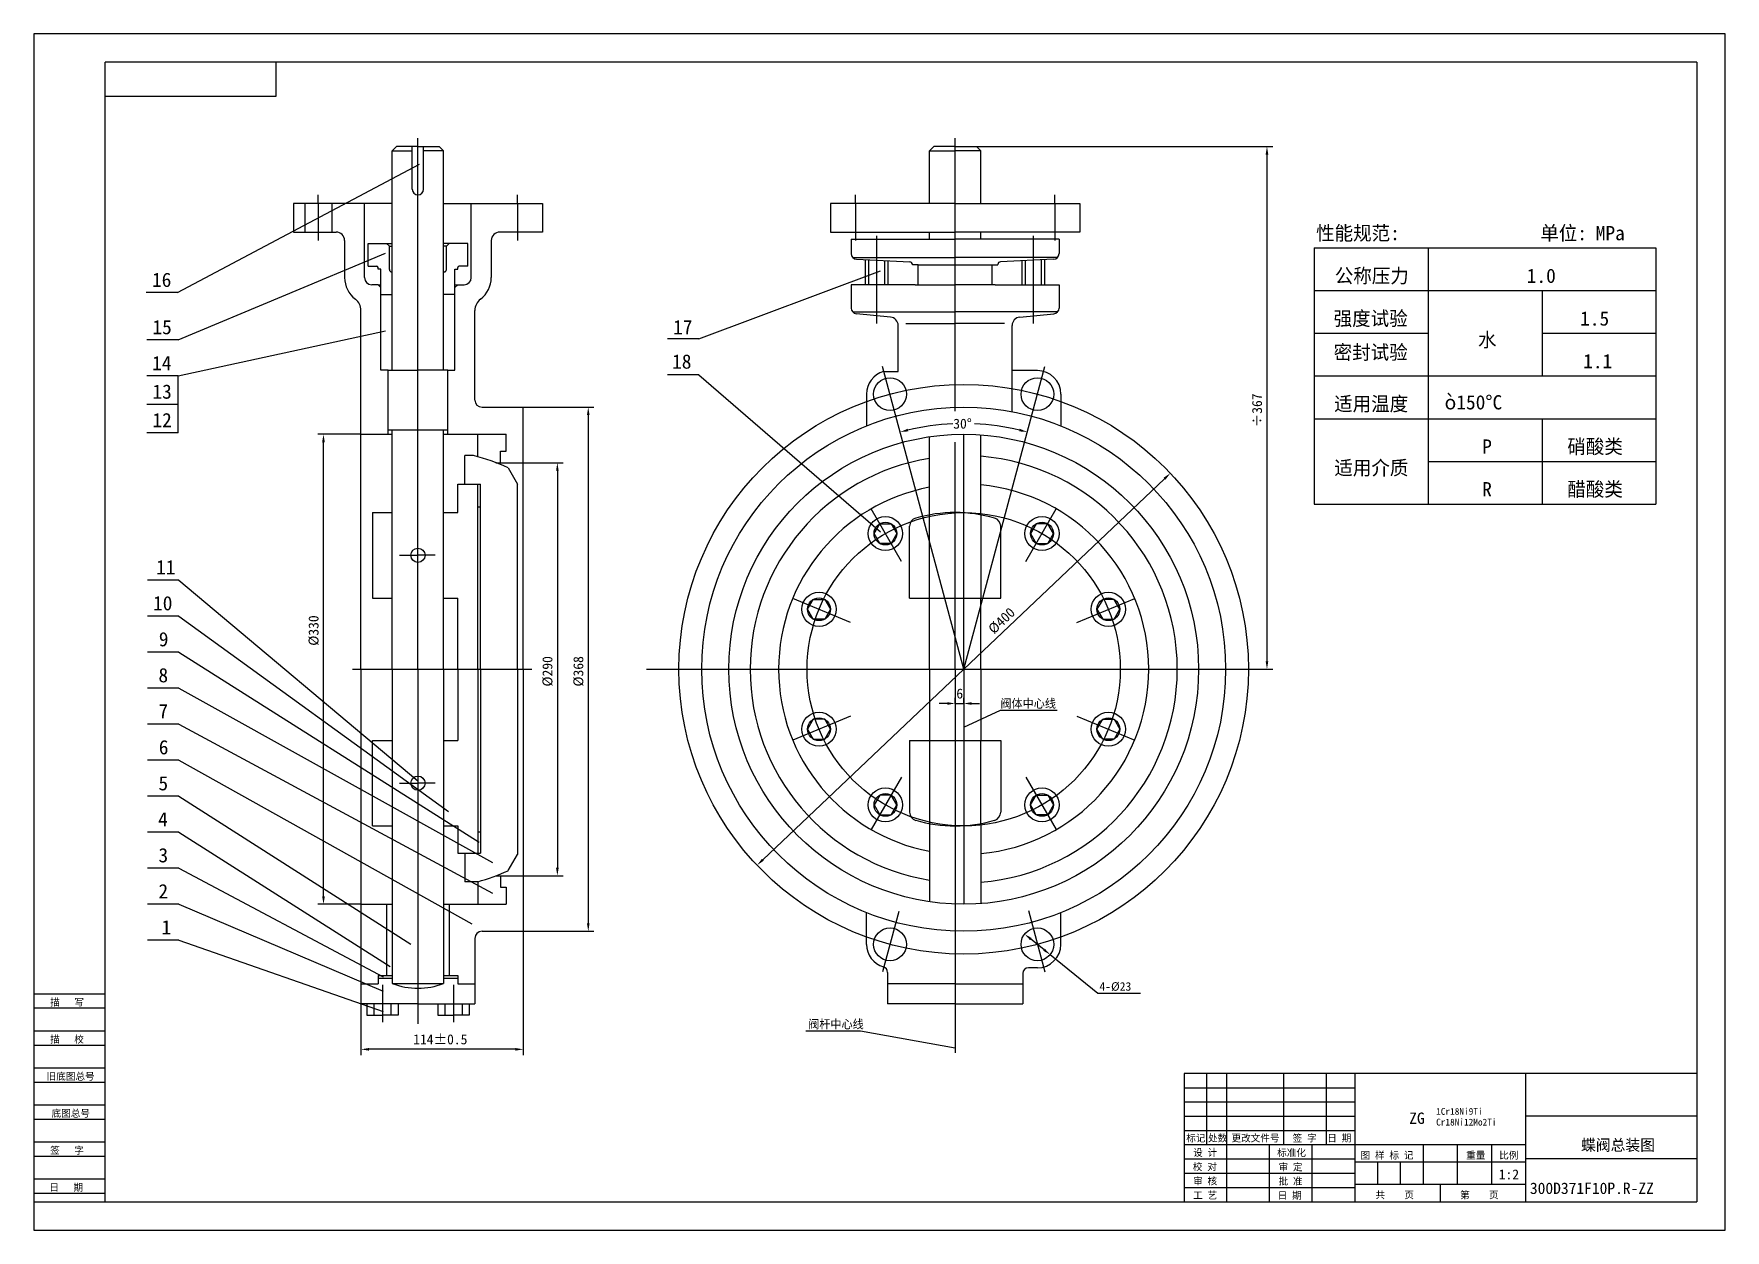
# Model space of a CAD drawing. Header units: metres. Extents: x 0 to 594, y 0 to 420.
import ezdxf

# ---------------------------------------------------------------- set-up
doc = ezdxf.new("R2010")
doc.units = ezdxf.units.M
for name, color, linetype in [('B', 3, 'Continuous'), ('C', 6, 'Continuous'), ('D', 1, 'Continuous'), ('FL', 5, 'Continuous'), ('T', 7, 'Continuous'), ('TL', 4, 'Continuous')]:
    doc.layers.add(name, color=color, linetype=linetype)

# ---------------------------------------------------------------- blocks, each defined once
blk = doc.blocks.new('TUKUN2')
at = {"layer": 'FL'}
for p, q in [((0, 420), (0, 0)), ((594, 420), (0, 420)), ((594, 0), (594, 420)), ((0, 78), (25, 78)), ((0, 70), (25, 70)), ((0, 65), (25, 65)), ((0, 57), (25, 57)), ((412, 30), (412, 55)), ((419, 10), (419, 55)), ((439, 30), (439, 55)), ((454, 30), (454, 55)), ((0, 52), (25, 52)), ((404, 50), (464, 50)), ((0, 44), (25, 44)), ((404, 45), (464, 45)), ((0, 39), (25, 39)), ((404, 40), (464, 40)), ((0, 31), (25, 31)), ((404, 35), (464, 35)), ((449, 10), (449, 30)), ((0, 26), (25, 26)), ((404, 25), (464, 25)), ((0, 18), (25, 18)), ((404, 20), (464, 20)), ((0, 13), (25, 13)), ((404, 15), (464, 15)), ((0, 0), (594, 0))]:
    blk.add_line(p, q, dxfattribs=at)
at = {"layer": 'TL'}
for p, q in [((25, 10), (25, 410)), ((584, 410), (25, 410)), ((85, 410), (85, 398)), ((584, 410), (584, 10)), ((85, 398), (25, 398)), ((0, 83), (25, 83)), ((404, 55), (404, 10)), ((584, 55), (404, 55)), ((464, 10), (464, 55)), ((524, 10), (524, 55)), ((584, 40), (524, 40)), ((524, 30), (404, 30)), ((434, 10), (434, 30)), ((488, 16), (488, 30)), ((500, 16), (500, 30)), ((512, 16), (512, 30)), ((464, 24), (524, 24)), ((472, 16), (472, 24)), ((480, 16), (480, 24)), ((584, 25), (524, 25)), ((524, 16), (464, 16)), ((494, 10), (494, 16)), ((0, 10), (584, 10))]:
    blk.add_line(p, q, dxfattribs=at)
at = {"layer": 'T'}
for s, p in [('描   写', (5.74, 78.76)), ('描   校', (5.74, 65.76)), ('旧底图总号', (4.49, 52.76)), ('底图总号', (6.22, 39.76)), ('标记', (404.75, 31.07)), ('处数', (412.38, 31.07)), ('更改文件号', (420.61, 31.07)), ('签 字', (442.1, 31.07)), ('日 期', (454.23, 31.07)), ('签   字', (5.74, 26.76)), ('校 对', (407.05, 20.99)), ('设 计', (407.14, 25.99)), ('标准化', (436.65, 25.93)), ('审 定', (437.13, 20.93)), ('图 样 标 记', (465.95, 25.04)), ('重量', (503.03, 25.04)), ('比例', (514.64, 25.04)), ('审 核', (407.14, 15.99)), ('批 准', (437.13, 15.93)), ('日   期', (5.45, 13.76)), ('工 艺', (407.14, 10.99)), ('日 期', (436.84, 10.93)), ('共    页', (471.18, 11.13)), ('第    页', (500.9, 11.13))]:
    blk.add_text(s, height=2.5, dxfattribs=at).set_placement(p)

msp = doc.modelspace()

# ---------------------------------------------------------------- linework, layer by layer
at = {"layer": 'B'}
for p, q in [((314.57, 221.93), (314.57, 251.11)), ((332.57, 251.11), (332.57, 221.93)), ((314.57, 171.93), (314.57, 142.75)), ((332.57, 142.75), (332.57, 171.93))]:
    msp.add_line(p, q, dxfattribs=at)
at = {"layer": 'C'}
for p, q in [((134.9, 380.43), (134.9, 383.43)), ((134.9, 196.93), (134.9, 380.43)), ((323.57, 380.43), (323.57, 383.43)), ((323.57, 287.49), (323.57, 380.43)), ((99.9, 360.43), (99.9, 363.43)), ((169.9, 360.43), (169.9, 363.43)), ((288.57, 360.43), (288.57, 363.43)), ((358.57, 360.43), (358.57, 363.43)), ((99.9, 360.43), (99.9, 350.43)), ((169.9, 360.43), (169.9, 350.43)), ((288.57, 360.43), (288.57, 350.43)), ((358.57, 360.43), (358.57, 350.43)), ((99.9, 350.43), (99.9, 347.43)), ((169.9, 350.43), (169.9, 347.43)), ((288.57, 350.43), (288.57, 347.43)), ((296.07, 318.28), (296.07, 349.03)), ((351.07, 318.28), (351.07, 349.03)), ((358.57, 350.43), (358.57, 347.43)), ((326.57, 196.93), (298.11, 303.17)), ((326.57, 196.93), (355.04, 303.17)), ((326.57, 196.93), (326.57, 279.43)), ((323.57, 196.93), (323.57, 276.63)), ((304.73, 234.77), (294.07, 253.22)), ((348.42, 234.77), (359.07, 253.22)), ((128.42, 236.93), (134.9, 236.93)), ((140.92, 236.93), (134.9, 236.93)), ((286.85, 213.38), (266.52, 221.81)), ((366.29, 213.38), (386.62, 221.81)), ((111.9, 196.93), (174.9, 196.93)), ((134.9, 196.93), (134.9, 72.48)), ((215.22, 196.93), (414.3, 196.93)), ((323.57, 196.93), (323.57, 62.23)), ((326.57, 196.93), (326.57, 114.43)), ((286.85, 180.48), (266.52, 172.06)), ((366.29, 180.48), (386.62, 172.06)), ((128.42, 156.93), (134.9, 156.93)), ((140.92, 156.93), (134.9, 156.93)), ((304.73, 159.09), (294.07, 140.64)), ((348.42, 159.09), (359.07, 140.64)), ((303.77, 111.84), (298.11, 90.7)), ((349.28, 112.19), (355.04, 90.7)), ((122.4, 86.09), (122.4, 72.97)), ((147.4, 86.09), (147.4, 72.97))]:
    msp.add_line(p, q, dxfattribs=at)
for radius in [100, 55]:
    msp.add_circle((326.57, 196.93), radius, dxfattribs=at)
at = {"layer": 'D'}
for p, q in [((331.07, 380.43), (435.08, 380.43)), ((50.45, 329.15), (135.42, 374.25)), ((433.08, 377.63), (433.08, 199.73)), ((449.68, 344.89), (569.68, 344.89)), ((449.68, 344.89), (449.68, 299.89)), ((489.68, 344.89), (489.68, 299.89)), ((569.68, 344.89), (569.68, 299.89)), ((50.72, 312.54), (123.53, 342.98)), ((233.58, 312.9), (297.34, 336.8)), ((50.45, 329.15), (39.45, 329.15)), ((449.68, 329.89), (569.68, 329.89)), ((529.68, 329.89), (529.68, 299.89)), ((50.72, 299.9), (123.53, 315.74)), ((449.68, 314.89), (489.68, 314.89)), ((529.68, 314.89), (569.68, 314.89)), ((50.72, 312.54), (39.72, 312.54)), ((233.58, 312.9), (222.58, 312.9)), ((50.72, 299.9), (39.72, 299.9)), ((50.72, 289.9), (50.72, 299.9)), ((233.58, 300.26), (222.58, 300.26)), ((233.58, 300.26), (297.34, 245.21)), ((449.68, 299.89), (569.68, 299.89)), ((449.68, 299.89), (449.68, 254.89)), ((489.68, 299.89), (489.68, 254.89)), ((569.68, 299.89), (569.68, 254.89)), ((50.72, 289.9), (39.72, 289.9)), ((50.72, 279.9), (50.72, 289.9)), ((171.9, 288.93), (196.72, 288.93)), ((194.72, 286.13), (194.72, 107.73)), ((50.72, 279.9), (39.72, 279.9)), ((114.9, 279.43), (99.73, 279.43)), ((449.68, 284.89), (569.68, 284.89)), ((529.68, 284.89), (529.68, 254.89)), ((101.73, 117.23), (101.73, 276.63)), ((171.9, 269.43), (185.87, 269.43)), ((489.68, 269.89), (569.68, 269.89)), ((183.87, 266.63), (183.87, 127.23)), ((397.1, 263.81), (256.04, 130.05)), ((449.68, 254.89), (569.68, 254.89)), ((50.94, 228.25), (39.94, 228.25)), ((50.94, 228.25), (134.86, 157.76)), ((50.94, 215.61), (39.94, 215.61)), ((50.94, 215.61), (145.62, 147.01)), ((50.94, 202.97), (39.94, 202.97)), ((50.94, 202.97), (156.38, 136.26)), ((414.3, 196.93), (435.08, 196.93)), ((50.94, 190.33), (39.94, 190.33)), ((50.94, 190.33), (161.04, 129.09)), ((320.77, 184.9), (317.97, 184.9)), ((323.57, 184.9), (323.57, 186.9)), ((323.57, 184.9), (326.57, 184.9)), ((326.57, 184.9), (326.57, 186.9)), ((329.37, 184.9), (332.17, 184.9)), ((326.57, 176.61), (339.48, 182.6)), ((339.48, 182.6), (359.44, 182.6)), ((50.94, 177.69), (39.94, 177.69)), ((50.94, 177.69), (161.04, 118.34)), ((50.94, 165.05), (39.94, 165.05)), ((50.94, 165.05), (153.87, 107.58)), ((50.94, 152.41), (39.94, 152.41)), ((50.94, 152.41), (132.35, 100.42)), ((50.94, 139.77), (39.94, 139.77)), ((50.94, 139.77), (125.18, 92.53)), ((50.94, 127.13), (39.94, 127.13)), ((50.94, 127.13), (122.67, 88.95)), ((171.9, 124.43), (185.87, 124.43)), ((50.94, 114.49), (39.94, 114.49)), ((50.94, 114.49), (122.67, 83.93)), ((114.9, 114.43), (99.73, 114.43)), ((50.94, 101.85), (39.94, 101.85)), ((50.94, 101.85), (122.67, 76.76)), ((171.9, 104.93), (171.9, 61.49)), ((171.9, 104.93), (196.72, 104.93)), ((354.75, 98.49), (350.15, 102.19)), ((356.93, 96.73), (361.29, 93.22)), ((361.29, 93.22), (373.7, 83.23)), ((373.7, 83.23), (388.7, 83.23)), ((114.9, 79.43), (114.9, 61.49)), ((290.29, 69.89), (271.09, 69.89)), ((323.57, 63.9), (290.29, 69.89)), ((169.1, 63.49), (117.7, 63.49))]:
    msp.add_line(p, q, dxfattribs=at)
for start, end in [(92.5, 103.14), (76.86, 87.5)]:
    msp.add_arc((326.57, 196.93), 86.22, start, end, dxfattribs=at)
for points in [[(432.62, 377.63), (433.55, 377.63), (433.08, 380.43)], [(194.25, 286.13), (195.18, 286.13), (194.72, 288.93)], [(101.26, 276.63), (102.2, 276.63), (101.73, 279.43)], [(307.09, 280.44), (306.86, 281.34), (304.26, 280.21)], [(346.28, 281.34), (346.06, 280.44), (348.89, 280.21)], [(183.4, 266.63), (184.33, 266.63), (183.87, 269.43)], [(397.43, 263.47), (396.78, 264.15), (399.14, 265.74)], [(432.62, 199.73), (433.55, 199.73), (433.08, 196.93)], [(320.77, 185.37), (320.77, 184.43), (323.57, 184.9)], [(329.37, 185.37), (329.37, 184.43), (326.57, 184.9)], [(183.4, 127.23), (184.33, 127.23), (183.87, 124.43)], [(256.36, 129.71), (255.72, 130.39), (254.01, 128.12)], [(101.26, 117.23), (102.2, 117.23), (101.73, 114.43)], [(194.25, 107.73), (195.18, 107.73), (194.72, 104.93)], [(349.86, 101.82), (350.45, 102.55), (347.97, 103.94)], [(354.46, 98.12), (355.04, 98.85), (356.93, 96.73)], [(117.7, 63.95), (117.7, 63.02), (114.9, 63.49)], [(169.1, 63.95), (169.1, 63.02), (171.9, 63.49)]]:
    msp.add_solid(points, dxfattribs=at)
at = {"layer": 'FL'}
for p, q in [((293.27, 331.93), (293.27, 340.64)), ((298.87, 331.93), (298.87, 340.38)), ((348.27, 331.93), (348.27, 340.38)), ((353.87, 331.93), (353.87, 340.64))]:
    msp.add_line(p, q, dxfattribs=at)
at = {"layer": 'TL'}
for p, q in [((127.4, 380.43), (125.9, 378.93)), ((134.9, 380.43), (127.4, 380.43)), ((132.9, 365.43), (132.9, 380.43)), ((134.9, 380.43), (142.4, 380.43)), ((136.9, 365.43), (136.9, 380.43)), ((142.4, 380.43), (143.9, 378.93)), ((316.07, 380.43), (314.57, 378.93)), ((323.57, 380.43), (316.07, 380.43)), ((323.57, 380.43), (331.07, 380.43)), ((331.07, 380.43), (332.57, 378.93)), ((125.9, 301.93), (125.9, 378.93)), ((125.9, 378.93), (132.9, 378.93)), ((143.9, 378.93), (136.9, 378.93)), ((143.9, 301.93), (143.9, 378.93)), ((314.57, 360.43), (314.57, 378.93)), ((314.57, 378.93), (323.57, 378.93)), ((332.57, 378.93), (323.57, 378.93)), ((332.57, 360.43), (332.57, 378.93)), ((125.9, 360.43), (91.15, 360.43)), ((91.15, 360.43), (91.15, 350.43)), ((95.15, 360.43), (95.15, 350.43)), ((104.65, 360.43), (104.65, 350.43)), ((116.15, 334.43), (116.15, 360.43)), ((143.9, 360.43), (178.65, 360.43)), ((153.65, 334.43), (153.65, 360.43)), ((178.65, 360.43), (178.65, 350.43)), ((323.57, 360.43), (279.82, 360.43)), ((279.82, 360.43), (279.82, 350.43)), ((323.57, 360.43), (367.32, 360.43)), ((367.32, 360.43), (367.32, 350.43)), ((91.15, 350.43), (106.15, 350.43)), ((109.15, 347.43), (109.15, 334.43)), ((117.4, 338.43), (117.4, 346.43)), ((117.4, 346.43), (125.9, 346.43)), ((124.9, 345.43), (123.9, 346.43)), ((124.9, 337.23), (124.9, 345.43)), ((124.9, 345.43), (125.9, 345.43)), ((152.4, 346.43), (143.9, 346.43)), ((144.9, 345.43), (143.9, 345.43)), ((144.9, 345.43), (145.9, 346.43)), ((144.9, 337.23), (144.9, 345.43)), ((152.4, 338.43), (152.4, 346.43)), ((160.65, 347.43), (160.65, 334.43)), ((178.65, 350.43), (163.65, 350.43)), ((279.82, 350.43), (323.57, 350.43)), ((287.07, 347.93), (323.57, 347.93)), ((287.07, 347.93), (287.07, 342.84)), ((314.57, 347.93), (314.57, 350.43)), ((367.32, 350.43), (323.57, 350.43)), ((360.07, 347.93), (323.57, 347.93)), ((332.57, 347.93), (332.57, 350.43)), ((360.07, 347.93), (360.07, 342.84)), ((287.62, 341.46), (323.57, 341.46)), ((288.98, 340.84), (307.62, 339.98)), ((292.07, 331.93), (292.07, 340.7)), ((300.07, 331.93), (300.07, 340.33)), ((308.57, 338.93), (308.57, 338.98)), ((310.57, 338.93), (308.57, 338.93)), ((310.57, 338.93), (336.57, 338.93)), ((310.57, 331.93), (310.57, 338.93)), ((359.52, 341.46), (323.57, 341.46)), ((336.57, 331.93), (336.57, 338.93)), ((336.57, 338.93), (338.57, 338.93)), ((338.57, 338.93), (338.57, 338.98)), ((358.16, 340.84), (339.52, 339.98)), ((347.07, 331.93), (347.07, 340.33)), ((355.07, 331.93), (355.07, 340.7)), ((117.4, 338.43), (120.4, 338.43)), ((120.9, 337.43), (120.9, 337.93)), ((121.9, 337.43), (120.9, 337.43)), ((121.9, 301.93), (121.9, 337.43)), ((125.7, 336.43), (125.9, 336.43)), ((144.1, 336.43), (143.9, 336.43)), ((147.9, 330.93), (147.9, 337.43)), ((147.9, 337.43), (148.9, 337.43)), ((148.9, 337.43), (148.9, 337.93)), ((152.4, 338.43), (149.4, 338.43)), ((120.9, 331.93), (118.65, 331.93)), ((121.9, 330.93), (120.9, 331.93)), ((120.9, 331.93), (121.9, 331.93)), ((121.9, 328.43), (125.9, 328.43)), ((147.9, 328.43), (143.9, 328.43)), ((147.9, 330.93), (148.9, 331.93)), ((147.9, 331.93), (148.9, 331.93)), ((147.9, 301.93), (147.9, 330.93)), ((148.9, 331.93), (151.15, 331.93)), ((309.57, 331.93), (287.07, 331.93)), ((287.07, 331.93), (287.07, 323.74)), ((309.57, 331.93), (323.57, 331.93)), ((337.57, 331.93), (323.57, 331.93)), ((337.57, 331.93), (360.07, 331.93)), ((337.57, 331.93), (339.82, 331.93)), ((360.07, 331.93), (360.07, 323.74)), ((114.9, 288.93), (114.9, 322.87)), ((154.9, 291.43), (154.9, 322.87)), ((287.59, 322.4), (323.57, 322.4)), ((300.87, 320.55), (288.87, 321.75)), ((359.55, 322.4), (323.57, 322.4)), ((346.27, 320.55), (358.27, 321.75)), ((303.57, 301.44), (303.57, 317.57)), ((306.2, 318.28), (323.57, 318.28)), ((340.94, 318.28), (323.57, 318.28)), ((343.57, 287.35), (343.57, 317.57)), ((124.4, 301.93), (121.9, 301.93)), ((124.4, 301.93), (134.9, 301.93)), ((124.4, 279.43), (124.4, 301.93)), ((145.4, 301.93), (134.9, 301.93)), ((145.4, 279.43), (145.4, 301.93)), ((145.4, 301.93), (147.9, 301.93)), ((298.38, 301.44), (303.57, 301.44)), ((352.45, 301.77), (343.57, 301.77)), ((292.44, 293.52), (292.44, 282.36)), ((360.7, 293.52), (360.7, 282.36)), ((114.9, 196.93), (114.9, 288.93)), ((157.4, 288.93), (171.9, 288.93)), ((171.9, 196.93), (171.9, 288.93)), ((114.9, 279.43), (125.9, 279.43)), ((124.4, 280.93), (145.4, 280.93)), ((125.9, 196.93), (125.9, 280.93)), ((143.9, 196.93), (143.9, 280.93)), ((143.9, 279.43), (165.9, 279.43)), ((155.9, 271.53), (155.9, 279.43)), ((165.9, 273.43), (165.9, 279.43)), ((332.57, 251.11), (332.57, 279.21)), ((163.9, 269.43), (163.9, 273.43)), ((163.9, 273.43), (165.9, 273.43)), ((314.57, 251.11), (314.57, 278.55)), ((151.4, 261.89), (151.4, 271.93)), ((154.42, 271.93), (151.4, 271.93)), ((162.29, 269.43), (171.9, 269.43)), ((166.6, 267.65), (169.9, 261.93)), ((148.9, 251.93), (148.9, 261.89)), ((148.9, 261.89), (156.9, 261.89)), ((155.9, 196.93), (155.9, 261.89)), ((156.9, 196.93), (156.9, 261.89)), ((169.9, 196.93), (169.9, 261.93)), ((118.9, 251.93), (118.9, 221.93)), ((118.9, 251.93), (125.9, 251.93)), ((143.9, 251.93), (148.9, 251.93)), ((155.9, 253.99), (156.9, 253.99)), ((307.57, 221.93), (307.57, 247.1)), ((339.57, 221.93), (339.57, 247.1)), ((118.9, 221.93), (125.9, 221.93)), ((143.9, 221.93), (148.9, 221.93)), ((148.9, 196.93), (148.9, 221.93)), ((307.57, 221.93), (339.57, 221.93)), ((314.57, 196.93), (314.57, 221.93)), ((332.57, 196.93), (332.57, 221.93)), ((114.9, 196.93), (114.9, 79.43)), ((125.9, 196.93), (125.9, 86.61)), ((143.9, 196.93), (143.9, 86.61)), ((148.9, 196.93), (148.9, 171.93)), ((155.9, 196.93), (155.9, 132.37)), ((156.9, 196.93), (156.9, 132.37)), ((169.9, 196.93), (169.9, 131.93)), ((171.9, 196.93), (171.9, 104.93)), ((314.57, 196.93), (314.57, 171.93)), ((332.57, 196.93), (332.57, 171.93)), ((118.9, 141.93), (118.9, 171.93)), ((118.9, 171.93), (125.9, 171.93)), ((143.9, 171.93), (148.9, 171.93)), ((307.57, 171.93), (339.57, 171.93)), ((307.57, 171.93), (307.57, 146.76)), ((339.57, 171.93), (339.57, 146.76)), ((314.57, 142.75), (314.57, 115.31)), ((332.57, 142.75), (332.57, 114.65)), ((118.9, 141.93), (125.9, 141.93)), ((143.9, 141.93), (148.9, 141.93)), ((148.9, 141.93), (148.9, 132.37)), ((155.9, 139.87), (156.9, 139.87)), ((148.9, 132.37), (156.9, 132.37)), ((151.4, 132.37), (151.4, 122.33)), ((166.6, 126.21), (169.9, 131.93)), ((155.9, 122.33), (151.4, 122.33)), ((155.9, 122.33), (155.9, 114.43)), ((162.29, 124.43), (171.9, 124.43)), ((163.9, 124.43), (163.9, 120.43)), ((163.9, 120.43), (165.9, 120.43)), ((165.9, 120.43), (165.9, 114.43)), ((114.9, 114.43), (125.9, 114.43)), ((123.9, 114.43), (123.9, 89.43)), ((143.9, 114.43), (165.9, 114.43)), ((145.9, 114.43), (145.9, 89.43)), ((292.44, 100.34), (292.44, 111.5)), ((360.7, 100.34), (360.7, 111.5)), ((154.9, 102.43), (154.9, 79.43)), ((157.4, 104.93), (171.9, 104.93)), ((120.9, 89.43), (125.9, 89.43)), ((120.9, 89.43), (120.9, 86.43)), ((143.9, 89.43), (148.9, 89.43)), ((148.9, 89.43), (148.9, 86.43)), ((299.82, 90.5), (299.82, 79.43)), ((347.32, 90.09), (347.32, 79.43)), ((352.45, 92.09), (349.32, 92.09)), ((114.9, 86.43), (120.9, 86.43)), ((120.9, 88.43), (125.9, 88.43)), ((125.9, 86.61), (143.9, 86.61)), ((143.9, 88.43), (148.9, 88.43)), ((148.9, 86.43), (154.9, 86.43)), ((323.57, 86.43), (299.82, 86.43)), ((323.57, 86.43), (347.32, 86.43)), ((134.9, 79.43), (114.9, 79.43)), ((116.9, 79.43), (116.9, 75.43)), ((119.4, 79.43), (119.4, 75.43)), ((125.4, 79.43), (125.4, 75.43)), ((127.9, 79.43), (127.9, 75.43)), ((134.9, 79.43), (154.9, 79.43)), ((141.9, 79.43), (141.9, 75.43)), ((144.4, 79.43), (144.4, 75.43)), ((150.4, 79.43), (150.4, 75.43)), ((152.9, 79.43), (152.9, 75.43)), ((323.57, 79.43), (299.82, 79.43)), ((323.57, 79.43), (347.32, 79.43)), ((116.9, 75.43), (122.4, 75.43)), ((127.9, 75.43), (122.4, 75.43)), ((141.9, 75.43), (147.4, 75.43)), ((152.9, 75.43), (147.4, 75.43))]:
    msp.add_line(p, q, dxfattribs=at)
for points in [[(301.07, 248.03), (303.07, 244.56), (301.07, 241.1), (297.07, 241.1), (295.07, 244.56), (297.07, 248.03)], [(352.07, 248.03), (350.07, 244.56), (352.07, 241.1), (356.07, 241.1), (358.07, 244.56), (356.07, 248.03)], [(277.76, 221.44), (279.76, 217.98), (277.76, 214.51), (273.76, 214.51), (271.76, 217.98), (273.76, 221.44)], [(375.38, 221.44), (373.38, 217.98), (375.38, 214.51), (379.38, 214.51), (381.38, 217.98), (379.38, 221.44)], [(277.76, 172.42), (279.76, 175.88), (277.76, 179.35), (273.76, 179.35), (271.76, 175.88), (273.76, 172.42)], [(375.38, 172.42), (373.38, 175.88), (375.38, 179.35), (379.38, 179.35), (381.38, 175.88), (379.38, 172.42)], [(301.07, 145.84), (303.07, 149.3), (301.07, 152.76), (297.07, 152.76), (295.07, 149.3), (297.07, 145.84)], [(352.07, 145.84), (350.07, 149.3), (352.07, 152.76), (356.07, 152.76), (358.07, 149.3), (356.07, 145.84)]]:
    msp.add_lwpolyline(points, close=True, dxfattribs=at)
for centre, radius in [((300.69, 293.52), 5.75), ((352.45, 293.52), 5.75), ((326.57, 196.93), 92), ((326.57, 196.93), 82.5), ((299.07, 244.56), 6), ((354.07, 244.56), 6), ((299.07, 244.56), 4), ((354.07, 244.56), 4), ((134.9, 236.93), 2.5), ((275.76, 217.98), 6), ((275.76, 217.98), 4), ((377.38, 217.98), 6), ((377.38, 217.98), 4), ((275.76, 175.88), 6), ((275.76, 175.88), 4), ((377.38, 175.88), 6), ((377.38, 175.88), 4), ((134.9, 156.93), 2.5), ((299.07, 149.3), 6), ((354.07, 149.3), 6), ((299.07, 149.3), 4), ((354.07, 149.3), 4), ((300.69, 100.34), 5.75), ((352.45, 100.34), 5.75)]:
    msp.add_circle(centre, radius, dxfattribs=at)
for centre, radius, start, end in [((134.9, 365.43), 2, 180, 0), ((106.15, 347.43), 3, 0, 90), ((163.65, 347.43), 3, 90, 180), ((289.07, 342.84), 2, 180, 267.34), ((307.57, 338.98), 1, 0, 87.34), ((339.57, 338.98), 1, 92.66, 180), ((358.07, 342.84), 2, 272.66, 0), ((118.65, 334.43), 9.5, 180, 232.88), ((118.65, 334.43), 2.5, 180, 270), ((120.4, 337.93), 0.5, 0, 90), ((125.7, 337.23), 0.8, 180, 270), ((144.1, 337.23), 0.8, 270, 0), ((149.4, 337.93), 0.5, 90, 180), ((151.15, 334.43), 2.5, 270, 0), ((151.15, 334.43), 9.5, 307.12, 0), ((109.9, 322.87), 5, 0, 52.88), ((159.9, 322.87), 5, 127.12, 180), ((289.07, 323.74), 2, 180, 264.29), ((358.07, 323.74), 2, 275.71, 0), ((300.57, 317.57), 3, 0, 84.29), ((346.57, 317.57), 3, 95.71, 180), ((300.69, 293.52), 8.25, 106.25, 180), ((352.45, 293.52), 8.25, 360, 90), ((157.4, 291.43), 2.5, 180, 270), ((134.9, 196.93), 77.5, 65.86, 75.41), ((326.57, 196.93), 75, 99.21, 260.79), ((326.57, 196.93), 75, 274.59, 85.41), ((326.57, 196.93), 65, 275.3, 84.7), ((326.57, 196.93), 65, 100.64, 259.36), ((310.57, 247.1), 3, 106.06, 180), ((323.57, 201.93), 50, 73.94, 106.06), ((336.57, 247.1), 3, 0, 73.94), ((310.57, 146.76), 3, 180, 253.94), ((323.57, 191.93), 50, 253.94, 286.06), ((336.57, 146.76), 3, 286.06, 0), ((134.9, 196.93), 77.5, 285.72, 294.14), ((157.4, 102.43), 2.5, 90, 180), ((300.69, 100.34), 8.25, 180, 253.75), ((352.45, 100.34), 8.25, 270, 0), ((297.82, 90.5), 2, 0, 73.75), ((349.32, 90.09), 2, 90, 180), ((134.9, 109.93), 25, 248.9, 291.1)]:
    msp.add_arc(centre, radius, start, end, dxfattribs=at)

# ---------------------------------------------------------------- block references
at = {"layer": 'D'}
msp.add_blockref('TUKUN2', (0, 0), dxfattribs=at)

# ---------------------------------------------------------------- texts
for s, height, p in [('性能规范:', 5, (450.34, 347.55)), ('单位:', 5, (529.07, 347.55)), ('MPa', 5, (548.54, 347.55)), ('16', 5, (41.5, 331.15)), ('公称压力', 5, (456.9, 332.56)), ('1.0', 5, (524.31, 332.56)), ('强度试验', 5, (456.49, 317.57)), ('1.5', 5, (543.06, 317.57)), ('15', 5, (41.65, 314.54)), ('17', 5, (224.51, 314.51)), ('水', 5, (507.21, 310.08)), ('密封试验', 5, (456.51, 305.7)), ('14', 5, (41.53, 301.9)), ('18', 5, (224.16, 302.45)), ('1.1', 5, (544.13, 302.58)), ('13', 5, (41.65, 291.9)), ('适用温度', 5, (456.66, 287.61)), ('%%242150%%dC', 5, (495.45, 288.14)), ('12', 5, (41.65, 281.9)), ('30%%D', 3.5, (322.9, 281.4)), ('P', 5, (508.66, 272.62)), ('硝酸类', 5, (538.56, 272.62)), ('适用介质', 5, (456.73, 265.13)), ('R', 5, (508.66, 257.63)), ('醋酸类', 5, (538.56, 257.63)), ('11', 5, (42.94, 230.25)), ('10', 5, (41.87, 217.61)), ('9', 5, (43.89, 204.97)), ('8', 5, (43.77, 192.33)), ('6', 3.5, (323.99, 186.65)), ('7', 5, (43.77, 179.69)), ('阀体中心线', 3, (339.48, 183.38)), ('6', 5, (43.89, 167.05)), ('5', 5, (43.77, 154.41)), ('4', 5, (43.65, 141.77)), ('3', 5, (43.77, 129.13)), ('2', 5, (43.77, 116.49)), ('1', 5, (44.84, 103.85)), ('4-%%C23', 3, (374.24, 84.06)), ('阀杆中心线', 3, (271.96, 70.8)), ('114%%P0.5', 3.5, (133.23, 65.24)), ('1Cr18Ni9Ti', 2.4, (492.49, 40.49)), ('ZG', 4, (483.03, 37.29)), ('Cr18Ni12Mo2Ti', 2.4, (492.49, 36.73)), ('蝶阀总装图', 4, (543.36, 27.88)), ('1:2', 3.5, (514.48, 17.83)), ('300D371F10P.R-ZZ', 4, (525.42, 12.71))]:
    msp.add_text(s, height=height, dxfattribs=at).set_placement(p)
for s, rotation, p in [('%%247367', 90, (431.33, 281.85)), ('%%C330', 90, (99.98, 205.18)), ('%%C400', 43.48, (337.18, 209.07)), ('%%C290', 90, (182.12, 190.85)), ('%%C368', 90, (192.97, 190.85))]:
    msp.add_text(s, height=3.5, rotation=rotation, dxfattribs=at).set_placement(p)

doc.saveas('drawing.dxf')
